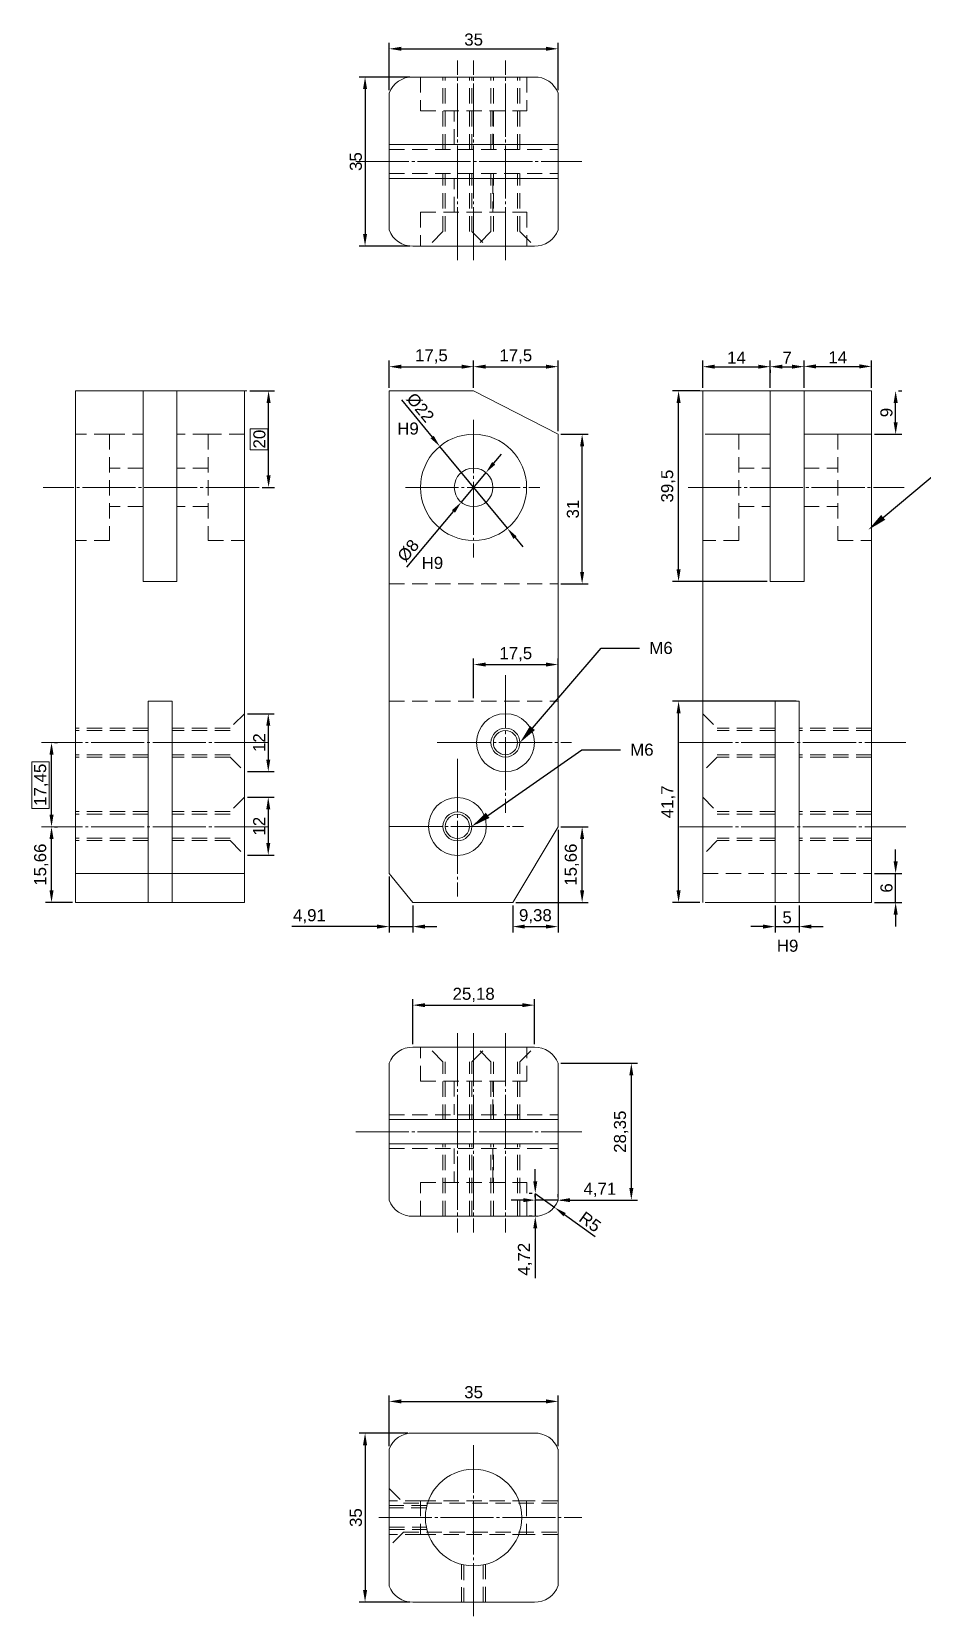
# Model space of a CAD drawing. Header units: millimetres. Extents: x 846 to 1187, y 1762 to 2289.
# Drawn here: x 845.6 to 1030.3, y 1961.1 to 2289.4 of the extents above; entities that cross this region are included whole.
import ezdxf
from ezdxf import colors
from ezdxf.entities.mleader import LeaderData, LeaderLine
from ezdxf.math import Vec2, Vec3

# ---------------------------------------------------------------- set-up
doc = ezdxf.new("R2010")
doc.units = ezdxf.units.MM
doc.linetypes.add('CACHE2', pattern=[4.7625, 3.175, -1.5875])
doc.linetypes.add('JIS_08_11', pattern=[12.8, 11, -0.6, 0.6, -0.6])
doc.layers.add('cotation', color=7, linetype='Continuous')
doc.styles.get("Standard").update_dxf_attribs({"font": 'arial.ttf'})
doc.dimstyles.new('ISO-25', dxfattribs={"dimtxt": 2.5, "dimasz": 2.5, "dimexe": 1.25, "dimexo": 0.625, "dimtad": 1, "dimtxsty": 'Standard', "dimcen": 2.5, "dimadec": 0, "dimazin": 0, "dimtfac": 1, "dimtmove": 0, "dimatfit": 3, "dimfxl": 1, "dimarcsym": 0})

# ---------------------------------------------------------------- blocks, each defined once
blk = doc.blocks.new('*D3')
at = {"layer": 'cotation', "color": 0, "lineweight": -2}
for p, q in [((919.73, 2114.41), (919.73, 2102.78)), ((924.64, 2108.41), (924.64, 2102.78)), ((917.23, 2104.03), (899.53, 2104.03)), ((919.73, 2104.03), (924.64, 2104.03)), ((927.14, 2104.03), (929.64, 2104.03))]:
    blk.add_line(p, q, dxfattribs=at)
at = {"layer": 'cotation', "color": 0}
for points in [[(917.23, 2103.62), (917.23, 2104.45), (919.73, 2104.03)], [(927.14, 2104.45), (927.14, 2103.62), (924.64, 2104.03)]]:
    blk.add_solid(points, dxfattribs=at)
at = {"layer": 'Defpoints', "color": 0}
for p in [(919.73, 2115.03), (924.64, 2109.03), (924.64, 2104.03)]:
    blk.add_point(p, dxfattribs=at)
at = {"layer": 'cotation', "color": 0, "lineweight": 0, "insert": (903.21, 2106.16), "char_height": 2.5, "attachment_point": 5}
blk.add_mtext('4,91', dxfattribs=at)
blk = doc.blocks.new('*D4')
at = {"layer": 'cotation', "color": 0, "lineweight": -2}
for p, q in [((999.73, 2108.41), (999.73, 2102.78)), ((1004.73, 2108.41), (1004.73, 2102.78)), ((997.23, 2104.03), (994.73, 2104.03)), ((999.73, 2104.03), (1004.73, 2104.03)), ((1007.23, 2104.03), (1009.73, 2104.03))]:
    blk.add_line(p, q, dxfattribs=at)
at = {"layer": 'cotation', "color": 0}
for points in [[(997.23, 2103.62), (997.23, 2104.45), (999.73, 2104.03)], [(1007.23, 2104.45), (1007.23, 2103.62), (1004.73, 2104.03)]]:
    blk.add_solid(points, dxfattribs=at)
at = {"layer": 'Defpoints', "color": 0}
for p in [(999.73, 2109.03), (1004.73, 2109.03), (1004.73, 2104.03)]:
    blk.add_point(p, dxfattribs=at)
at = {"layer": 'cotation', "color": 0, "lineweight": 0, "insert": (1002.23, 2105.93), "char_height": 2.5, "attachment_point": 5}
blk.add_mtext('5', dxfattribs=at)
blk = doc.blocks.new('*D5')
at = {"layer": 'cotation', "color": 0, "lineweight": -2}
for p, q in [((954.73, 2124.06), (954.73, 2102.78)), ((945.35, 2108.41), (945.35, 2102.78)), ((947.85, 2104.03), (952.23, 2104.03))]:
    blk.add_line(p, q, dxfattribs=at)
at = {"layer": 'cotation', "color": 0}
for points in [[(947.85, 2104.45), (947.85, 2103.62), (945.35, 2104.03)], [(952.23, 2103.62), (952.23, 2104.45), (954.73, 2104.03)]]:
    blk.add_solid(points, dxfattribs=at)
at = {"layer": 'Defpoints', "color": 0}
for p in [(954.73, 2124.69), (945.35, 2109.03), (954.73, 2104.03)]:
    blk.add_point(p, dxfattribs=at)
at = {"layer": 'cotation', "color": 0, "lineweight": 0, "insert": (950.04, 2106.16), "char_height": 2.5, "attachment_point": 5}
blk.add_mtext('9,38', dxfattribs=at)
blk = doc.blocks.new('*D6')
at = {"layer": 'cotation', "color": 0, "lineweight": -2}
for p, q in [((1024.73, 2117.53), (1024.73, 2120.03)), ((1020.35, 2115.03), (1025.98, 2115.03)), ((1024.73, 2109.03), (1024.73, 2115.03)), ((1020.35, 2109.03), (1025.98, 2109.03)), ((1024.73, 2106.53), (1024.73, 2104.03))]:
    blk.add_line(p, q, dxfattribs=at)
at = {"layer": 'cotation', "color": 0}
for points in [[(1024.31, 2117.53), (1025.15, 2117.53), (1024.73, 2115.03)], [(1025.15, 2106.53), (1024.31, 2106.53), (1024.73, 2109.03)]]:
    blk.add_solid(points, dxfattribs=at)
at = {"layer": 'Defpoints', "color": 0}
for p in [(1019.73, 2115.03), (1024.73, 2115.03), (1019.73, 2109.03)]:
    blk.add_point(p, dxfattribs=at)
at = {"layer": 'cotation', "color": 0, "lineweight": 0, "insert": (1022.83, 2112.03), "char_height": 2.5, "attachment_point": 5, "rotation": 90}
blk.add_mtext('6', dxfattribs=at)
blk = doc.blocks.new('*D7')
at = {"layer": 'cotation', "color": 0, "lineweight": -2}
for p, q in [((1004.1, 2150.73), (978.48, 2150.73)), ((979.73, 2111.53), (979.73, 2148.23)), ((984.1, 2109.03), (978.48, 2109.03))]:
    blk.add_line(p, q, dxfattribs=at)
at = {"layer": 'cotation', "color": 0}
for points in [[(980.15, 2148.23), (979.31, 2148.23), (979.73, 2150.73)], [(979.31, 2111.53), (980.15, 2111.53), (979.73, 2109.03)]]:
    blk.add_solid(points, dxfattribs=at)
at = {"layer": 'Defpoints', "color": 0}
for p in [(979.73, 2150.73), (1004.73, 2150.73), (984.73, 2109.03)]:
    blk.add_point(p, dxfattribs=at)
at = {"layer": 'cotation', "color": 0, "lineweight": 0, "insert": (977.6, 2129.88), "char_height": 2.5, "attachment_point": 5, "rotation": 90}
blk.add_mtext('41,7', dxfattribs=at)
blk = doc.blocks.new('*D8')
at = {"layer": 'cotation', "color": 0, "lineweight": -2}
for p, q in [((984.1, 2215.03), (978.48, 2215.03)), ((979.73, 2178.04), (979.73, 2212.53)), ((998.1, 2175.54), (978.48, 2175.54))]:
    blk.add_line(p, q, dxfattribs=at)
at = {"layer": 'cotation', "color": 0}
for points in [[(980.15, 2212.53), (979.31, 2212.53), (979.73, 2215.03)], [(979.31, 2178.04), (980.15, 2178.04), (979.73, 2175.54)]]:
    blk.add_solid(points, dxfattribs=at)
at = {"layer": 'Defpoints', "color": 0}
for p in [(979.73, 2215.03), (984.73, 2215.03), (998.73, 2175.54)]:
    blk.add_point(p, dxfattribs=at)
at = {"layer": 'cotation', "color": 0, "lineweight": 0, "insert": (977.6, 2195.29), "char_height": 2.5, "attachment_point": 5, "rotation": 90}
blk.add_mtext('39,5', dxfattribs=at)
blk = doc.blocks.new('*D9')
at = {"layer": 'cotation', "color": 0, "lineweight": -2}
for p, q in [((1025.35, 2215.03), (1025.98, 2215.03)), ((1024.73, 2208.53), (1024.73, 2212.53)), ((1020.35, 2206.03), (1025.98, 2206.03))]:
    blk.add_line(p, q, dxfattribs=at)
at = {"layer": 'cotation', "color": 0}
for points in [[(1025.15, 2212.53), (1024.31, 2212.53), (1024.73, 2215.03)], [(1024.31, 2208.53), (1025.15, 2208.53), (1024.73, 2206.03)]]:
    blk.add_solid(points, dxfattribs=at)
at = {"layer": 'Defpoints', "color": 0}
for p in [(1024.73, 2215.03), (1024.73, 2215.03), (1019.73, 2206.03)]:
    blk.add_point(p, dxfattribs=at)
at = {"layer": 'cotation', "color": 0, "lineweight": 0, "insert": (1022.83, 2210.53), "char_height": 2.5, "attachment_point": 5, "rotation": 90}
blk.add_mtext('9', dxfattribs=at)
blk = doc.blocks.new('*D10')
at = {"layer": 'cotation', "color": 0, "lineweight": -2}
for p, q in [((919.73, 2215.66), (919.73, 2221.28)), ((922.23, 2220.03), (934.73, 2220.03)), ((937.23, 2215.66), (937.23, 2221.28))]:
    blk.add_line(p, q, dxfattribs=at)
at = {"layer": 'cotation', "color": 0}
for points in [[(922.23, 2220.45), (922.23, 2219.62), (919.73, 2220.03)], [(934.73, 2219.62), (934.73, 2220.45), (937.23, 2220.03)]]:
    blk.add_solid(points, dxfattribs=at)
at = {"layer": 'Defpoints', "color": 0}
for p in [(937.23, 2220.03), (919.73, 2215.03), (937.23, 2215.03)]:
    blk.add_point(p, dxfattribs=at)
at = {"layer": 'cotation', "color": 0, "lineweight": 0, "insert": (928.48, 2222.16), "char_height": 2.5, "attachment_point": 5}
blk.add_mtext('17,5', dxfattribs=at)
blk = doc.blocks.new('*D11')
at = {"layer": 'cotation', "color": 0, "lineweight": -2}
for p, q in [((937.23, 2215.66), (937.23, 2221.28)), ((939.73, 2220.03), (952.23, 2220.03)), ((954.73, 2206.66), (954.73, 2221.28))]:
    blk.add_line(p, q, dxfattribs=at)
at = {"layer": 'cotation', "color": 0}
for points in [[(939.73, 2220.45), (939.73, 2219.62), (937.23, 2220.03)], [(952.23, 2219.62), (952.23, 2220.45), (954.73, 2220.03)]]:
    blk.add_solid(points, dxfattribs=at)
at = {"layer": 'Defpoints', "color": 0}
for p in [(954.73, 2220.03), (937.23, 2215.03), (954.73, 2206.03)]:
    blk.add_point(p, dxfattribs=at)
at = {"layer": 'cotation', "color": 0, "lineweight": 0, "insert": (945.98, 2222.16), "char_height": 2.5, "attachment_point": 5}
blk.add_mtext('17,5', dxfattribs=at)
blk = doc.blocks.new('*D12')
at = {"layer": 'cotation', "color": 0, "lineweight": -2}
for p, q in [((984.73, 2215.66), (984.73, 2221.28)), ((987.23, 2220.03), (996.23, 2220.03)), ((998.73, 2219.41), (998.73, 2218.78))]:
    blk.add_line(p, q, dxfattribs=at)
at = {"layer": 'cotation', "color": 0}
for points in [[(987.23, 2220.45), (987.23, 2219.62), (984.73, 2220.03)], [(996.23, 2219.62), (996.23, 2220.45), (998.73, 2220.03)]]:
    blk.add_solid(points, dxfattribs=at)
at = {"layer": 'Defpoints', "color": 0}
for p in [(998.73, 2220.03), (998.73, 2220.03), (984.73, 2215.03)]:
    blk.add_point(p, dxfattribs=at)
at = {"layer": 'cotation', "color": 0, "lineweight": 0, "insert": (991.73, 2221.91), "char_height": 2.5, "attachment_point": 5}
blk.add_mtext('14', dxfattribs=at)
blk = doc.blocks.new('*D13')
at = {"layer": 'cotation', "color": 0, "lineweight": -2}
for p, q in [((998.73, 2215.66), (998.73, 2221.28)), ((1001.23, 2220.03), (1003.23, 2220.03)), ((1005.73, 2215.66), (1005.73, 2221.28))]:
    blk.add_line(p, q, dxfattribs=at)
at = {"layer": 'cotation', "color": 0}
for points in [[(1001.23, 2220.45), (1001.23, 2219.62), (998.73, 2220.03)], [(1003.23, 2219.62), (1003.23, 2220.45), (1005.73, 2220.03)]]:
    blk.add_solid(points, dxfattribs=at)
at = {"layer": 'Defpoints', "color": 0}
for p in [(1005.73, 2220.03), (998.73, 2215.03), (1005.73, 2215.03)]:
    blk.add_point(p, dxfattribs=at)
at = {"layer": 'cotation', "color": 0, "lineweight": 0, "insert": (1002.23, 2221.91), "char_height": 2.5, "attachment_point": 5}
blk.add_mtext('7', dxfattribs=at)
blk = doc.blocks.new('*D14')
at = {"layer": 'cotation', "color": 0, "lineweight": -2}
for p, q in [((1005.73, 2215.66), (1005.73, 2221.34)), ((1008.23, 2220.09), (1017.23, 2220.09)), ((1019.73, 2215.66), (1019.73, 2221.34))]:
    blk.add_line(p, q, dxfattribs=at)
at = {"layer": 'cotation', "color": 0}
for points in [[(1008.23, 2220.51), (1008.23, 2219.67), (1005.73, 2220.09)], [(1017.23, 2219.67), (1017.23, 2220.51), (1019.73, 2220.09)]]:
    blk.add_solid(points, dxfattribs=at)
at = {"layer": 'Defpoints', "color": 0}
for p in [(1019.73, 2220.09), (1005.73, 2215.03), (1019.73, 2215.03)]:
    blk.add_point(p, dxfattribs=at)
at = {"layer": 'cotation', "color": 0, "lineweight": 0, "insert": (1012.73, 2221.97), "char_height": 2.5, "attachment_point": 5}
blk.add_mtext('14', dxfattribs=at)
blk = doc.blocks.new('*D15')
at = {"layer": 'cotation', "color": 0, "lineweight": -2}
for p, q in [((955.35, 2206.03), (960.98, 2206.03)), ((959.73, 2177.53), (959.73, 2203.53)), ((955.35, 2175.03), (960.98, 2175.03))]:
    blk.add_line(p, q, dxfattribs=at)
at = {"layer": 'cotation', "color": 0}
for points in [[(960.15, 2203.53), (959.31, 2203.53), (959.73, 2206.03)], [(959.31, 2177.53), (960.15, 2177.53), (959.73, 2175.03)]]:
    blk.add_solid(points, dxfattribs=at)
at = {"layer": 'Defpoints', "color": 0}
for p in [(954.73, 2206.03), (959.73, 2206.03), (954.73, 2175.03)]:
    blk.add_point(p, dxfattribs=at)
at = {"layer": 'cotation', "color": 0, "lineweight": 0, "insert": (957.83, 2190.53), "char_height": 2.5, "attachment_point": 5, "rotation": 90}
blk.add_mtext('31', dxfattribs=at)
blk = doc.blocks.new('*D16')
at = {"layer": 'cotation', "color": 0, "lineweight": -2}
for p, q in [((941.4, 2200.02), (943, 2201.94)), ((939.8, 2198.1), (934.66, 2191.96)), ((923.4, 2178.5), (933.06, 2190.05))]:
    blk.add_line(p, q, dxfattribs=at)
at = {"layer": 'cotation', "color": 0}
for points in [[(941.08, 2200.29), (941.72, 2199.75), (939.8, 2198.1)], [(933.38, 2189.78), (932.74, 2190.31), (934.66, 2191.96)]]:
    blk.add_solid(points, dxfattribs=at)
at = {"layer": 'Defpoints', "color": 0}
for p in [(939.8, 2198.1), (934.66, 2191.96)]:
    blk.add_point(p, dxfattribs=at)
at = {"layer": 'cotation', "color": 0, "lineweight": 0, "insert": (923.69, 2181.92), "char_height": 2.5, "attachment_point": 5, "rotation": 50.1022}
blk.add_mtext('%%c8', dxfattribs=at)
blk = doc.blocks.new('*D17')
at = {"layer": 'cotation', "color": 0, "lineweight": -2}
for p, q in [((922.27, 2213.19), (928.64, 2205.45)), ((944.23, 2186.55), (930.23, 2203.52)), ((945.82, 2184.62), (947.41, 2182.69))]:
    blk.add_line(p, q, dxfattribs=at)
at = {"layer": 'cotation', "color": 0}
for points in [[(928.32, 2205.19), (928.96, 2205.72), (930.23, 2203.52)], [(946.14, 2184.88), (945.5, 2184.35), (944.23, 2186.55)]]:
    blk.add_solid(points, dxfattribs=at)
at = {"layer": 'Defpoints', "color": 0}
for p in [(930.23, 2203.52), (944.23, 2186.55)]:
    blk.add_point(p, dxfattribs=at)
at = {"layer": 'cotation', "color": 0, "lineweight": 0, "insert": (926.18, 2211.54), "char_height": 2.5, "attachment_point": 5, "rotation": 309.5009}
blk.add_mtext('%%c22', dxfattribs=at)
blk = doc.blocks.new('*D27')
at = {"layer": 'cotation', "color": 0, "lineweight": -2}
for p, q in [((919.73, 1996.38), (919.73, 2006.91)), ((954.73, 1996.38), (954.73, 2006.91)), ((922.23, 2005.66), (952.23, 2005.66))]:
    blk.add_line(p, q, dxfattribs=at)
at = {"layer": 'cotation', "color": 0}
for points in [[(922.23, 2006.08), (922.23, 2005.24), (919.73, 2005.66)], [(952.23, 2005.24), (952.23, 2006.08), (954.73, 2005.66)]]:
    blk.add_solid(points, dxfattribs=at)
at = {"layer": 'Defpoints', "color": 0}
for p in [(954.73, 2005.66), (919.73, 1995.76), (954.73, 1995.76)]:
    blk.add_point(p, dxfattribs=at)
at = {"layer": 'cotation', "color": 0, "lineweight": 0, "insert": (937.23, 2007.56), "char_height": 2.5, "attachment_point": 5}
blk.add_mtext('35', dxfattribs=at)
blk = doc.blocks.new('*D35')
at = {"layer": 'cotation', "color": 0, "lineweight": -2}
for p, q in [((923.63, 1999.09), (913.48, 1999.09)), ((914.73, 1996.59), (914.73, 1966.59)), ((924.01, 1964.09), (913.48, 1964.09))]:
    blk.add_line(p, q, dxfattribs=at)
at = {"layer": 'cotation', "color": 0}
for points in [[(915.15, 1996.59), (914.31, 1996.59), (914.73, 1999.09)], [(914.31, 1966.59), (915.15, 1966.59), (914.73, 1964.09)]]:
    blk.add_solid(points, dxfattribs=at)
at = {"layer": 'Defpoints', "color": 0}
for p in [(924.26, 1999.09), (914.73, 1964.09), (924.64, 1964.09)]:
    blk.add_point(p, dxfattribs=at)
at = {"layer": 'cotation', "color": 0, "lineweight": 0, "insert": (912.83, 1981.59), "char_height": 2.5, "attachment_point": 5, "rotation": 90}
blk.add_mtext('35', dxfattribs=at)
blk = doc.blocks.new('*D36')
at = {"layer": 'cotation', "color": 0, "lineweight": -2}
for p, q in [((924.01, 2280.03), (913.48, 2280.03)), ((914.73, 2277.53), (914.73, 2247.53)), ((924.01, 2245.03), (913.48, 2245.03))]:
    blk.add_line(p, q, dxfattribs=at)
at = {"layer": 'cotation', "color": 0}
for points in [[(915.15, 2277.53), (914.31, 2277.53), (914.73, 2280.03)], [(914.31, 2247.53), (915.15, 2247.53), (914.73, 2245.03)]]:
    blk.add_solid(points, dxfattribs=at)
at = {"layer": 'Defpoints', "color": 0}
for p in [(924.64, 2280.03), (914.73, 2245.03), (924.64, 2245.03)]:
    blk.add_point(p, dxfattribs=at)
at = {"layer": 'cotation', "color": 0, "lineweight": 0, "insert": (912.83, 2262.53), "char_height": 2.5, "attachment_point": 5, "rotation": 90}
blk.add_mtext('35', dxfattribs=at)
blk = doc.blocks.new('*D37')
at = {"layer": 'cotation', "color": 0, "lineweight": -2}
for p, q in [((850.35, 2124.69), (850.98, 2124.69)), ((849.73, 2111.53), (849.73, 2122.19)), ((854.1, 2109.03), (848.48, 2109.03))]:
    blk.add_line(p, q, dxfattribs=at)
at = {"layer": 'cotation', "color": 0}
for points in [[(850.15, 2122.19), (849.31, 2122.19), (849.73, 2124.69)], [(849.31, 2111.53), (850.15, 2111.53), (849.73, 2109.03)]]:
    blk.add_solid(points, dxfattribs=at)
at = {"layer": 'Defpoints', "color": 0}
for p in [(849.73, 2124.69), (849.73, 2124.69), (854.73, 2109.03)]:
    blk.add_point(p, dxfattribs=at)
at = {"layer": 'cotation', "color": 0, "lineweight": 0, "insert": (847.6, 2116.86), "char_height": 2.5, "attachment_point": 5, "rotation": 90}
blk.add_mtext('15,66', dxfattribs=at)
blk = doc.blocks.new('*D38')
at = {"layer": 'cotation', "color": 0, "lineweight": -2}
for p, q in [((850.35, 2142.14), (850.98, 2142.14)), ((849.73, 2127.19), (849.73, 2139.64)), ((850.35, 2124.69), (850.98, 2124.69))]:
    blk.add_line(p, q, dxfattribs=at)
at = {"layer": 'cotation', "color": 0}
for points in [[(850.15, 2139.64), (849.31, 2139.64), (849.73, 2142.14)], [(849.31, 2127.19), (850.15, 2127.19), (849.73, 2124.69)]]:
    blk.add_solid(points, dxfattribs=at)
at = {"layer": 'Defpoints', "color": 0}
for p in [(849.73, 2142.14), (849.73, 2142.14), (849.73, 2124.69)]:
    blk.add_point(p, dxfattribs=at)
at = {"layer": 'cotation', "color": 0, "lineweight": 0, "insert": (847.6, 2133.41), "char_height": 2.5, "attachment_point": 5, "rotation": 90}
blk.add_mtext('17,45', dxfattribs=at)
blk = doc.blocks.new('*D39')
at = {"layer": 'cotation', "color": 0, "lineweight": -2}
for p, q in [((890.85, 2215.03), (895.98, 2215.03)), ((894.73, 2197.53), (894.73, 2212.53)), ((893.37, 2195.03), (895.98, 2195.03))]:
    blk.add_line(p, q, dxfattribs=at)
at = {"layer": 'cotation', "color": 0}
for points in [[(895.15, 2212.53), (894.31, 2212.53), (894.73, 2215.03)], [(894.31, 2197.53), (895.15, 2197.53), (894.73, 2195.03)]]:
    blk.add_solid(points, dxfattribs=at)
at = {"layer": 'Defpoints', "color": 0}
for p in [(890.23, 2215.03), (894.73, 2215.03), (892.75, 2195.03)]:
    blk.add_point(p, dxfattribs=at)
at = {"layer": 'cotation', "color": 0, "lineweight": 0, "insert": (892.83, 2205.03), "char_height": 2.5, "attachment_point": 5, "rotation": 90}
blk.add_mtext('20', dxfattribs=at)
blk = doc.blocks.new('*D40')
at = {"layer": 'cotation', "color": 0, "lineweight": -2}
for p, q in [((955.35, 2124.69), (960.98, 2124.69)), ((959.73, 2111.53), (959.73, 2122.19)), ((945.97, 2109.03), (960.98, 2109.03))]:
    blk.add_line(p, q, dxfattribs=at)
at = {"layer": 'cotation', "color": 0}
for points in [[(960.15, 2122.19), (959.31, 2122.19), (959.73, 2124.69)], [(959.31, 2111.53), (960.15, 2111.53), (959.73, 2109.03)]]:
    blk.add_solid(points, dxfattribs=at)
at = {"layer": 'Defpoints', "color": 0}
for p in [(954.73, 2124.69), (959.73, 2124.69), (945.35, 2109.03)]:
    blk.add_point(p, dxfattribs=at)
at = {"layer": 'cotation', "color": 0, "lineweight": 0, "insert": (957.6, 2116.86), "char_height": 2.5, "attachment_point": 5, "rotation": 90}
blk.add_mtext('15,66', dxfattribs=at)
blk = doc.blocks.new('*D41')
at = {"layer": 'cotation', "color": 0, "lineweight": -2}
for p, q in [((950.02, 2048.75), (954.07, 2045.81)), ((962.41, 2039.77), (956.09, 2044.35))]:
    blk.add_line(p, q, dxfattribs=at)
at = {"layer": 'cotation', "color": 0}
blk.add_solid([(956.34, 2044.68), (955.85, 2044.01), (954.07, 2045.81)], dxfattribs=at)
at = {"layer": 'Defpoints', "color": 0}
for p in [(950.02, 2048.75), (954.07, 2045.81)]:
    blk.add_point(p, dxfattribs=at)
at = {"layer": 'cotation', "color": 0, "lineweight": 0, "insert": (961.38, 2042.86), "char_height": 2.5, "attachment_point": 5, "rotation": 324.1006}
blk.add_mtext('R5', dxfattribs=at)
blk = doc.blocks.new('*D49')
at = {"layer": 'cotation', "color": 0, "lineweight": -2}
for p, q in [((890.35, 2130.84), (895.91, 2130.84)), ((894.66, 2128.34), (894.66, 2121.34)), ((890.35, 2118.84), (895.91, 2118.84))]:
    blk.add_line(p, q, dxfattribs=at)
at = {"layer": 'cotation', "color": 0}
for points in [[(895.08, 2128.34), (894.25, 2128.34), (894.66, 2130.84)], [(894.25, 2121.34), (895.08, 2121.34), (894.66, 2118.84)]]:
    blk.add_solid(points, dxfattribs=at)
at = {"layer": 'Defpoints', "color": 0}
for p in [(889.73, 2130.84), (889.73, 2118.84), (894.66, 2118.84)]:
    blk.add_point(p, dxfattribs=at)
at = {"layer": 'cotation', "color": 0, "lineweight": 0, "insert": (892.78, 2124.84), "char_height": 2.5, "attachment_point": 5, "rotation": 90}
blk.add_mtext('12', dxfattribs=at)
blk = doc.blocks.new('*D50')
at = {"layer": 'cotation', "color": 0, "lineweight": -2}
for p, q in [((890.35, 2148.14), (895.91, 2148.14)), ((894.66, 2145.64), (894.66, 2138.64)), ((890.35, 2136.14), (895.91, 2136.14))]:
    blk.add_line(p, q, dxfattribs=at)
at = {"layer": 'cotation', "color": 0}
for points in [[(895.08, 2145.64), (894.25, 2145.64), (894.66, 2148.14)], [(894.25, 2138.64), (895.08, 2138.64), (894.66, 2136.14)]]:
    blk.add_solid(points, dxfattribs=at)
at = {"layer": 'Defpoints', "color": 0}
for p in [(889.73, 2148.14), (889.73, 2136.14), (894.66, 2136.14)]:
    blk.add_point(p, dxfattribs=at)
at = {"layer": 'cotation', "color": 0, "lineweight": 0, "insert": (892.78, 2142.14), "char_height": 2.5, "attachment_point": 5, "rotation": 90}
blk.add_mtext('12', dxfattribs=at)
blk = doc.blocks.new('*D51')
at = {"color": 0, "lineweight": -2}
for p, q in [((937.23, 2151.36), (937.23, 2159.57)), ((939.73, 2158.32), (952.23, 2158.32)), ((954.73, 2151.36), (954.73, 2159.57))]:
    blk.add_line(p, q, dxfattribs=at)
at = {"color": 0}
for points in [[(939.73, 2158.74), (939.73, 2157.91), (937.23, 2158.32)], [(952.23, 2157.91), (952.23, 2158.74), (954.73, 2158.32)]]:
    blk.add_solid(points, dxfattribs=at)
at = {"layer": 'Defpoints', "color": 0}
for p in [(954.73, 2158.32), (937.23, 2150.73), (954.73, 2150.73)]:
    blk.add_point(p, dxfattribs=at)
at = {"color": 0, "lineweight": 0, "insert": (945.98, 2160.45), "char_height": 2.5, "attachment_point": 5}
blk.add_mtext('17,5', dxfattribs=at)
blk = doc.blocks.new('*D52')
at = {"color": 0, "lineweight": -2}
for p, q in [((950.02, 2051.25), (950.02, 2053.75)), ((949.39, 2048.75), (948.77, 2048.75)), ((950.02, 2048.75), (950.02, 2044.03)), ((949.39, 2044.03), (948.77, 2044.03)), ((950.02, 2041.53), (950.02, 2031.21))]:
    blk.add_line(p, q, dxfattribs=at)
at = {"color": 0}
for points in [[(949.6, 2051.25), (950.43, 2051.25), (950.02, 2048.75)], [(950.43, 2041.53), (949.6, 2041.53), (950.02, 2044.03)]]:
    blk.add_solid(points, dxfattribs=at)
at = {"layer": 'Defpoints', "color": 0}
for p in [(950.02, 2048.75), (950.02, 2044.03), (950.02, 2044.03)]:
    blk.add_point(p, dxfattribs=at)
at = {"color": 0, "lineweight": 0, "insert": (947.89, 2035.12), "char_height": 2.5, "attachment_point": 5, "rotation": 90}
blk.add_mtext('4,72', dxfattribs=at)
blk = doc.blocks.new('*D53')
at = {"color": 0, "lineweight": -2}
for p, q in [((955.35, 2075.71), (971.18, 2075.71)), ((969.93, 2073.21), (969.93, 2049.86)), ((955.35, 2047.36), (971.18, 2047.36))]:
    blk.add_line(p, q, dxfattribs=at)
at = {"color": 0}
for points in [[(970.35, 2073.21), (969.52, 2073.21), (969.93, 2075.71)], [(969.52, 2049.86), (970.35, 2049.86), (969.93, 2047.36)]]:
    blk.add_solid(points, dxfattribs=at)
at = {"layer": 'Defpoints', "color": 0}
for p in [(954.73, 2075.71), (954.73, 2047.36), (969.93, 2047.36)]:
    blk.add_point(p, dxfattribs=at)
at = {"color": 0, "lineweight": 0, "insert": (967.81, 2061.53), "char_height": 2.5, "attachment_point": 5, "rotation": 90}
blk.add_mtext('28,35', dxfattribs=at)
blk = doc.blocks.new('*D54')
at = {"color": 0, "lineweight": -2}
for p, q in [((924.65, 2079.66), (924.65, 2089.01)), ((949.83, 2079.66), (949.83, 2089.01)), ((927.15, 2087.76), (947.33, 2087.76))]:
    blk.add_line(p, q, dxfattribs=at)
at = {"color": 0}
for points in [[(927.15, 2088.17), (927.15, 2087.34), (924.65, 2087.76)], [(947.33, 2087.34), (947.33, 2088.17), (949.83, 2087.76)]]:
    blk.add_solid(points, dxfattribs=at)
at = {"layer": 'Defpoints', "color": 0}
for p in [(949.83, 2087.76), (924.65, 2079.03), (949.83, 2079.03)]:
    blk.add_point(p, dxfattribs=at)
at = {"color": 0, "lineweight": 0, "insert": (937.24, 2089.88), "char_height": 2.5, "attachment_point": 5}
blk.add_mtext('25,18', dxfattribs=at)
blk = doc.blocks.new('*D55')
at = {"color": 0, "lineweight": -2}
for p, q in [((950.02, 2047.98), (950.02, 2048.61)), ((954.73, 2047.98), (954.73, 2048.61)), ((947.52, 2047.36), (945.02, 2047.36)), ((954.73, 2047.36), (950.02, 2047.36)), ((957.23, 2047.36), (967.09, 2047.36))]:
    blk.add_line(p, q, dxfattribs=at)
at = {"color": 0}
for points in [[(947.52, 2046.94), (947.52, 2047.77), (950.02, 2047.36)], [(957.23, 2047.77), (957.23, 2046.94), (954.73, 2047.36)]]:
    blk.add_solid(points, dxfattribs=at)
at = {"layer": 'Defpoints', "color": 0}
for p in [(950.02, 2047.36), (950.02, 2047.36), (954.73, 2047.36)]:
    blk.add_point(p, dxfattribs=at)
at = {"color": 0, "lineweight": 0, "insert": (963.41, 2049.48), "char_height": 2.5, "attachment_point": 5}
blk.add_mtext('4,71', dxfattribs=at)
blk = doc.blocks.new('*D56')
at = {"color": 0, "lineweight": -2}
for p, q in [((919.74, 2277.34), (919.74, 2287.14)), ((922.24, 2285.89), (952.24, 2285.89)), ((954.74, 2277.34), (954.74, 2287.14))]:
    blk.add_line(p, q, dxfattribs=at)
at = {"color": 0}
for points in [[(922.24, 2286.31), (922.24, 2285.48), (919.74, 2285.89)], [(952.24, 2285.48), (952.24, 2286.31), (954.74, 2285.89)]]:
    blk.add_solid(points, dxfattribs=at)
at = {"layer": 'Defpoints', "color": 0}
for p in [(954.74, 2285.89), (919.74, 2276.71), (954.74, 2276.71)]:
    blk.add_point(p, dxfattribs=at)
at = {"color": 0, "lineweight": 0, "insert": (937.24, 2287.79), "char_height": 2.5, "attachment_point": 5}
blk.add_mtext('35', dxfattribs=at)

msp = doc.modelspace()

# ---------------------------------------------------------------- linework, layer by layer
at = {"color": 5, "linetype": 'JIS_08_11', "lineweight": 0}
for p, q in [((933.866, 2242.082), (933.866, 2283.444)), ((937.233, 2242.082), (937.233, 2283.444)), ((943.829, 2242.082), (943.829, 2283.444)), ((912.819, 2262.533), (959.668, 2262.533)), ((937.23, 2209.003), (937.23, 2180.519)), ((892.748, 2195.033), (847.97, 2195.033)), ((923.094, 2195.033), (950.934, 2195.033)), ((981.712, 2195.033), (1026.49, 2195.033)), ((943.829, 2156.11), (943.829, 2127.626)), ((894.541, 2142.141), (847.617, 2142.141)), ((929.693, 2142.141), (957.533, 2142.141)), ((979.919, 2142.141), (1026.842, 2142.141)), ((933.866, 2138.764), (933.866, 2110.28)), ((894.541, 2124.689), (847.617, 2124.689)), ((919.73, 2124.795), (947.57, 2124.795)), ((979.919, 2124.689), (1026.842, 2124.689)), ((933.866, 2081.985), (933.866, 2040.623)), ((937.233, 2081.985), (937.233, 2040.623)), ((943.829, 2081.985), (943.829, 2040.623)), ((912.819, 2061.533), (959.668, 2061.533))]:
    msp.add_line(p, q, dxfattribs=at)
at = {"color": 5, "lineweight": 0}
for p, q in [((924.637, 2280.033), (949.829, 2280.033)), ((919.737, 2276.711), (919.737, 2248.356)), ((954.739, 2276.715), (954.739, 2248.361)), ((949.829, 2245.033), (924.637, 2245.033)), ((854.73, 2109.033), (854.73, 2215.033)), ((854.73, 2215.033), (890.23, 2215.033)), ((889.73, 2215.033), (889.73, 2109.033)), ((919.73, 2215.033), (937.23, 2215.033)), ((919.73, 2115.033), (919.73, 2215.033)), ((954.73, 2206.033), (937.23, 2215.033)), ((1019.73, 2215.033), (984.23, 2215.033)), ((984.73, 2215.033), (984.73, 2109.033)), ((1019.73, 2109.033), (1019.73, 2215.033)), ((954.73, 2124.689), (954.73, 2206.033)), ((985.23, 2206.033), (998.73, 2206.033)), ((1005.73, 2206.033), (1019.73, 2206.033)), ((954.73, 2124.689), (945.345, 2109.033)), ((889.73, 2115.033), (854.73, 2115.033)), ((919.73, 2115.033), (924.637, 2109.033)), ((889.73, 2109.033), (854.73, 2109.033)), ((924.637, 2109.033), (945.345, 2109.033)), ((985.23, 2109.033), (1019.73, 2109.033)), ((949.829, 2079.033), (924.637, 2079.033)), ((919.737, 2047.356), (919.73, 2075.692)), ((954.74, 2047.356), (954.74, 2075.711)), ((924.637, 2044.033), (949.829, 2044.033))]:
    msp.add_line(p, q, dxfattribs=at)
at = {"color": 4, "linetype": 'CACHE2', "lineweight": 0}
for p, q in [((926.233, 2280.033), (926.233, 2273.033)), ((948.233, 2280.033), (948.233, 2273.033)), ((926.233, 2252.033), (926.233, 2245.033)), ((948.233, 2252.033), (948.233, 2245.033)), ((861.73, 2206.033), (854.73, 2206.033)), ((861.73, 2206.033), (861.73, 2184.033)), ((882.23, 2206.033), (882.23, 2184.033)), ((889.73, 2206.033), (882.23, 2206.033)), ((992.23, 2206.033), (992.23, 2184.033)), ((1012.73, 2206.033), (1012.73, 2184.033)), ((868.73, 2199.033), (861.73, 2199.033)), ((882.23, 2199.033), (875.73, 2199.033)), ((992.23, 2199.033), (998.73, 2199.033)), ((1005.73, 2199.033), (1012.73, 2199.033)), ((868.73, 2191.033), (861.73, 2191.033)), ((882.23, 2191.033), (875.73, 2191.033)), ((992.23, 2191.033), (998.73, 2191.033)), ((1005.73, 2191.033), (1012.73, 2191.033)), ((861.73, 2184.033), (854.73, 2184.033)), ((882.23, 2184.033), (889.73, 2184.033)), ((992.23, 2184.033), (984.73, 2184.033)), ((1012.73, 2184.033), (1019.73, 2184.033)), ((926.233, 2072.033), (926.233, 2079.033)), ((948.233, 2072.033), (948.233, 2079.033)), ((926.233, 2044.033), (926.233, 2051.033)), ((948.233, 2044.033), (948.233, 2051.033)), ((927.548, 1984.091), (919.73, 1984.091)), ((927.432, 1983.591), (919.73, 1983.591)), ((919.73, 1979.591), (927.432, 1979.591)), ((919.73, 1979.091), (927.548, 1979.091))]:
    msp.add_line(p, q, dxfattribs=at)
at = {"color": 181, "lineweight": 0}
for p, q in [((919.73, 2266.033), (954.73, 2266.033)), ((919.73, 2259.033), (954.73, 2259.033)), ((868.73, 2175.537), (868.73, 2215.033)), ((875.73, 2175.537), (875.73, 2215.033)), ((998.73, 2175.537), (998.73, 2215.033)), ((1005.73, 2175.537), (1005.73, 2215.033)), ((868.73, 2175.537), (875.73, 2175.537)), ((1005.73, 2175.537), (998.73, 2175.537))]:
    msp.add_line(p, q, dxfattribs=at)
at = {"color": 70, "linetype": 'CACHE2', "lineweight": 0}
for p, q in [((919.73, 2265.033), (954.73, 2265.033)), ((919.73, 2260.033), (954.73, 2260.033)), ((919.73, 2150.733), (954.73, 2150.733))]:
    msp.add_line(p, q, dxfattribs=at)
at = {"color": 5, "linetype": 'CACHE2', "lineweight": 0}
for p, q in [((985.73, 2206.033), (992.73, 2206.033)), ((984.73, 2115.033), (1019.73, 2115.033))]:
    msp.add_line(p, q, dxfattribs=at)
at = {"color": 181, "linetype": 'CACHE2', "lineweight": 0}
for p, q in [((919.73, 2175.033), (954.73, 2175.033)), ((919.73, 2065.033), (954.73, 2065.033)), ((919.73, 2058.033), (954.73, 2058.033))]:
    msp.add_line(p, q, dxfattribs=at)
at = {"color": 70, "lineweight": 0}
for p, q in [((919.73, 2064.033), (954.73, 2064.033)), ((919.73, 2059.033), (954.73, 2059.033))]:
    msp.add_line(p, q, dxfattribs=at)
at = {"color": 3, "lineweight": 0}
for p, q in [((924.637, 1999.091), (950.208, 1999.091)), ((919.73, 1995.759), (919.733, 1967.414)), ((954.73, 1995.759), (954.73, 1967.423)), ((949.829, 1964.091), (924.637, 1964.091))]:
    msp.add_line(p, q, dxfattribs=at)
at = {"color": 3, "linetype": 'JIS_08_11', "lineweight": 0}
for p, q in [((937.23, 1961.14), (937.23, 1996.591)), ((917.59, 1981.591), (959.668, 1981.591))]:
    msp.add_line(p, q, dxfattribs=at)
at = {"color": 6, "linetype": 'CACHE2', "lineweight": 0}
for p, q in [((922.73, 1984.591), (954.73, 1984.591)), ((922.73, 1978.591), (954.73, 1978.591))]:
    msp.add_line(p, q, dxfattribs=at)
at = {"color": 140, "linetype": 'CACHE2', "lineweight": 0}
for p, q in [((926.23, 1985.091), (948.23, 1985.091)), ((926.23, 1978.091), (948.23, 1978.091))]:
    msp.add_line(p, q, dxfattribs=at)
at = {"color": 30, "linetype": 'CACHE2', "lineweight": 0}
for p, q in [((926.23, 1985.091), (926.23, 1978.091)), ((948.23, 1985.091), (948.23, 1978.091))]:
    msp.add_line(p, q, dxfattribs=at)
at = {"color": 23, "linetype": 'CACHE2', "lineweight": 0}
for p, q in [((934.73, 1971.909), (934.73, 1964.091)), ((935.23, 1971.793), (935.23, 1964.091)), ((939.23, 1964.091), (939.23, 1971.793)), ((939.73, 1964.091), (939.73, 1971.909))]:
    msp.add_line(p, q, dxfattribs=at)
at = {"color": 1, "linetype": 'CACHE2', "lineweight": 0}
for points in [[(930.866, 2265.033), (930.866, 2280.033)], [(931.366, 2265.033), (931.366, 2280.033)], [(936.366, 2265.033), (936.366, 2280.033)], [(936.866, 2265.033), (936.866, 2280.033)], [(940.829, 2265.033), (940.829, 2280.033)], [(941.329, 2265.033), (941.329, 2280.033)], [(946.329, 2265.033), (946.329, 2280.033)], [(946.829, 2265.033), (946.829, 2280.033)], [(930.866, 2248.033), (930.866, 2260.033)], [(931.366, 2248.033), (931.366, 2260.033)], [(936.366, 2248.033), (936.366, 2260.033)], [(936.866, 2248.033), (936.866, 2260.033)], [(940.829, 2248.033), (940.829, 2260.033)], [(941.329, 2248.033), (941.329, 2260.033)], [(946.329, 2248.033), (946.329, 2260.033)], [(946.829, 2248.033), (946.829, 2260.033)], [(930.866, 2248.033), (927.866, 2245.033)], [(936.866, 2248.033), (939.866, 2245.033)], [(940.829, 2248.033), (937.829, 2245.033)], [(946.829, 2248.033), (949.829, 2245.033)], [(889.73, 2148.141), (886.73, 2145.141)], [(984.73, 2148.141), (987.73, 2145.141)], [(869.73, 2145.141), (854.755, 2145.141)], [(869.755, 2144.641), (854.755, 2144.641)], [(886.73, 2145.141), (874.73, 2145.141)], [(886.73, 2144.641), (874.73, 2144.641)], [(999.73, 2145.141), (987.73, 2145.141)], [(999.73, 2144.641), (987.73, 2144.641)], [(1019.705, 2145.141), (1004.73, 2145.141)], [(1019.73, 2144.641), (1004.73, 2144.641)], [(869.73, 2139.64), (854.755, 2139.64)], [(869.755, 2139.141), (854.755, 2139.141)], [(886.73, 2139.641), (874.73, 2139.641)], [(886.73, 2139.141), (874.73, 2139.141)], [(886.73, 2139.141), (889.73, 2136.141)], [(987.73, 2139.141), (984.73, 2136.141)], [(999.73, 2139.641), (987.73, 2139.641)], [(999.73, 2139.141), (987.73, 2139.141)], [(1019.705, 2139.64), (1004.73, 2139.64)], [(1019.73, 2139.141), (1004.73, 2139.141)], [(889.73, 2130.845), (886.73, 2127.845)], [(984.73, 2130.845), (987.73, 2127.845)], [(869.73, 2127.845), (854.755, 2127.845)], [(886.73, 2127.845), (874.73, 2127.845)], [(999.73, 2127.845), (987.73, 2127.845)], [(1019.705, 2127.845), (1004.73, 2127.845)], [(869.755, 2127.345), (854.755, 2127.345)], [(886.73, 2127.345), (874.73, 2127.345)], [(999.73, 2127.345), (987.73, 2127.345)], [(1019.73, 2127.345), (1004.73, 2127.345)], [(869.73, 2122.344), (854.755, 2122.344)], [(869.755, 2121.845), (854.755, 2121.845)], [(886.73, 2122.345), (874.73, 2122.345)], [(886.73, 2121.845), (874.73, 2121.845)], [(886.73, 2121.845), (889.73, 2118.845)], [(987.73, 2121.845), (984.73, 2118.845)], [(999.73, 2122.345), (987.73, 2122.345)], [(999.73, 2121.845), (987.73, 2121.845)], [(1019.705, 2122.344), (1004.73, 2122.344)], [(1019.73, 2121.845), (1004.73, 2121.845)], [(930.866, 2076.033), (927.866, 2079.033)], [(936.866, 2076.033), (939.866, 2079.033)], [(940.829, 2076.033), (937.829, 2079.033)], [(946.829, 2076.033), (949.829, 2079.033)], [(930.866, 2064.033), (930.866, 2076.033)], [(931.366, 2064.033), (931.366, 2076.033)], [(936.366, 2064.033), (936.366, 2076.033)], [(936.866, 2064.033), (936.866, 2076.033)], [(940.829, 2064.033), (940.829, 2076.033)], [(941.329, 2064.033), (941.329, 2076.033)], [(946.329, 2064.033), (946.329, 2076.033)], [(946.829, 2064.033), (946.829, 2076.033)], [(930.866, 2044.033), (930.866, 2059.033)], [(931.366, 2044.033), (931.366, 2059.033)], [(936.366, 2044.033), (936.366, 2059.033)], [(936.866, 2044.033), (936.866, 2059.033)], [(940.829, 2044.033), (940.829, 2059.033)], [(941.329, 2044.033), (941.329, 2059.033)], [(946.329, 2044.033), (946.329, 2059.033)], [(946.829, 2044.033), (946.829, 2059.033)]]:
    msp.add_lwpolyline(points, dxfattribs=at)
at = {"color": 4, "linetype": 'CACHE2', "lineweight": 0}
for points in [[(926.233, 2273.033), (948.233, 2273.033)], [(933.23, 2266.033), (933.23, 2273.033)], [(941.23, 2273.033), (941.23, 2266.033)], [(933.23, 2252.033), (933.23, 2259.033)], [(941.23, 2259.033), (941.23, 2252.033)], [(926.233, 2252.033), (948.233, 2252.033)], [(926.233, 2072.033), (948.233, 2072.033)], [(933.23, 2072.033), (933.23, 2065.033)], [(941.23, 2065.033), (941.23, 2072.033)], [(933.23, 2058.033), (933.23, 2051.033)], [(941.23, 2051.033), (941.23, 2058.033)], [(926.233, 2051.033), (948.233, 2051.033)]]:
    msp.add_lwpolyline(points, dxfattribs=at)
at = {"lineweight": 0}
for points in [[(890.927, 2207.179), (894.564, 2207.179), (894.564, 2202.784), (890.927, 2202.784)], [(845.612, 2138.145), (849.248, 2138.145), (849.248, 2128.509), (845.612, 2128.509)]]:
    msp.add_lwpolyline(points, close=True, dxfattribs=at)
at = {"color": 5, "linetype": 'CACHE2', "lineweight": 0}
for points in [[(861.73, 2206.033), (868.73, 2206.033)], [(882.23, 2206.033), (875.73, 2206.033)]]:
    msp.add_lwpolyline(points, dxfattribs=at)
at = {"color": 70, "lineweight": 0}
for points in [[(869.73, 2150.733), (869.73, 2109.033)], [(874.73, 2150.733), (869.73, 2150.733)], [(874.73, 2150.733), (874.73, 2109.033)], [(999.73, 2150.733), (999.73, 2109.033)], [(999.73, 2150.733), (1004.73, 2150.733)], [(1004.73, 2150.733), (1004.73, 2109.033)]]:
    msp.add_lwpolyline(points, dxfattribs=at)
at = {"color": 6, "linetype": 'CACHE2', "lineweight": 0}
for points in [[(919.73, 1987.591), (922.73, 1984.591)], [(922.73, 1978.591), (919.73, 1975.591)]]:
    msp.add_lwpolyline(points, dxfattribs=at)
at = {"color": 3, "linetype": 'CACHE2', "lineweight": 0}
for points in [[(926.23, 1985.091), (919.73, 1985.091)], [(954.73, 1985.091), (948.23, 1985.091)], [(926.23, 1978.091), (919.73, 1978.091)], [(954.73, 1978.091), (948.23, 1978.091)]]:
    msp.add_lwpolyline(points, dxfattribs=at)
at = {"color": 4, "lineweight": 0}
for radius in [11, 4]:
    msp.add_circle((937.23, 2195.033), radius, dxfattribs=at)
at = {"color": 1, "lineweight": 0}
for centre, radius in [((943.829, 2142.141), 6), ((943.829, 2142.141), 3), ((943.829, 2142.141), 2.5), ((933.866, 2124.795), 6), ((933.866, 2124.795), 3), ((933.866, 2124.795), 2.5)]:
    msp.add_circle(centre, radius, dxfattribs=at)
at = {"color": 5, "lineweight": 0}
msp.add_circle((937.23, 1981.591), 10, dxfattribs=at)
for centre, start, end in [((924.448, 2275.037), 87.70011, 160.4468), ((950.018, 2275.037), 19.5532, 92.29989), ((924.448, 2250.029), 199.5532, 272.29989), ((950.018, 2250.029), 267.70011, 340.4468), ((924.448, 2074.037), 87.70011, 160.4468), ((950.018, 2074.037), 19.5532, 92.29989), ((924.448, 2049.029), 199.5532, 272.29989), ((950.018, 2049.029), 267.70011, 340.4468)]:
    msp.add_arc(centre, 5, start, end, dxfattribs=at)
at = {"color": 3, "lineweight": 0}
for centre, start, end in [((924.445, 1994.095), 87.70011, 160.4468), ((950.015, 1994.095), 19.5532, 92.29989), ((924.445, 1969.087), 199.5532, 272.29989), ((950.015, 1969.087), 267.70011, 340.4468)]:
    msp.add_arc(centre, 5, start, end, dxfattribs=at)

# ---------------------------------------------------------------- texts
at = {"lineweight": 0, "char_height": 2.5, "width": 28.2977, "attachment_point": 1}
for insert in [(921.398, 2208.463), (926.458, 2180.625), (1000.094, 2101.323)]:
    msp.add_mtext('H9', dxfattribs=dict(at, insert=insert))

# ---------------------------------------------------------------- dimensions: what is measured, and where the dimension line sits
at = {"lineweight": 0}
dim = msp.add_linear_dim(base=(954.739, 2285.892), p1=(919.737, 2276.711), p2=(954.739, 2276.711), dimstyle='ISO-25', dxfattribs=at)
dim.commit()
dim.dimension.update_dxf_attribs({"geometry": '*D56', "text_midpoint": (937.238, 2287.794)})
for p1, p2, distance, picture, middle in [((937.227, 2150.733), (954.73, 2150.733), 7.589, '*D51', (945.979, 2160.45)), ((924.649, 2079.033), (949.829, 2079.033), 8.724, '*D54', (937.239, 2089.885)), ((954.73, 2075.7109), (954.73, 2047.356), 15.2039, '*D53', (967.8065, 2061.5335)), ((950.018, 2048.745), (950.018, 2044.029), 0, '*D52', (947.891, 2035.12))]:
    dim = msp.add_aligned_dim(p1=p1, p2=p2, distance=distance, dimstyle='ISO-25', dxfattribs=at)
    dim.commit()
    dim.dimension.update_dxf_attribs({"geometry": picture, "text_midpoint": middle})
dim = msp.add_linear_dim(base=(950.018, 2047.356), p1=(954.73, 2047.356), p2=(950.018, 2047.356), angle=180, dimstyle='ISO-25', dxfattribs=at)
dim.commit()
dim.dimension.update_dxf_attribs({"geometry": '*D55', "text_midpoint": (963.411, 2047.356), "dimtype": 161})
at = {"layer": 'cotation', "color": 7, "lineweight": 0}
for base, p1, p2, picture, middle in [((914.73, 2245.033), (924.637, 2280.033), (924.637, 2245.033), '*D36', (912.828, 2262.533)), ((894.73, 2215.033), (892.748, 2195.033), (890.23, 2215.033), '*D39', (892.829, 2205.033)), ((959.73, 2206.033), (954.73, 2175.033), (954.73, 2206.033), '*D15', (957.828, 2190.533)), ((849.73, 2142.141), (849.73, 2124.689), (849.73, 2142.141), '*D38', (847.603, 2133.415)), ((849.73, 2124.689), (854.73, 2109.033), (849.73, 2124.689), '*D37', (847.603, 2116.861)), ((959.73, 2124.689), (945.345, 2109.033), (954.73, 2124.689), '*D40', (957.603, 2116.861)), ((1024.73, 2115.033), (1019.73, 2109.033), (1019.73, 2115.033), '*D6', (1022.829, 2112.033)), ((914.73, 1964.091), (924.259, 1999.091), (924.637, 1964.091), '*D35', (912.828, 1981.591))]:
    dim = msp.add_linear_dim(base=base, p1=p1, p2=p2, angle=90, dimstyle='ISO-25', dxfattribs=at)
    dim.commit()
    dim.dimension.update_dxf_attribs({"geometry": picture, "text_midpoint": middle})
for base, p1, p2, picture, middle in [((937.23, 2220.033), (919.73, 2215.033), (937.23, 2215.033), '*D10', (928.48, 2222.161)), ((954.73, 2220.033), (937.23, 2215.033), (954.73, 2206.033), '*D11', (945.98, 2222.161)), ((1005.73, 2220.033), (998.73, 2215.033), (1005.73, 2215.033), '*D13', (1002.23, 2221.908)), ((1019.73, 2220.09), (1005.73, 2215.033), (1019.73, 2215.033), '*D14', (1012.73, 2221.97)), ((954.73, 2104.0335), (945.3451, 2109.0335), (954.73, 2124.6887), '*D5', (950.0375, 2106.1609)), ((1004.73, 2104.033), (999.73, 2109.033), (1004.73, 2109.033), '*D4', (1002.23, 2105.93)), ((954.73, 2005.659), (919.73, 1995.759), (954.73, 1995.759), '*D27', (937.23, 2007.561))]:
    dim = msp.add_linear_dim(base=base, p1=p1, p2=p2, dimstyle='ISO-25', override={"dimtmove": 1}, dxfattribs=at)
    dim.commit()
    dim.dimension.update_dxf_attribs({"geometry": picture, "text_midpoint": middle})
dim = msp.add_linear_dim(base=(998.73, 2220.033), p1=(984.73, 2215.033), p2=(998.73, 2220.033), dimstyle='ISO-25', dxfattribs=at)
dim.commit()
dim.dimension.update_dxf_attribs({"geometry": '*D12', "text_midpoint": (991.73, 2221.914)})
dim = msp.add_diameter_dim_2p(p1=(944.227, 2186.546), p2=(930.233, 2203.521), dimstyle='ISO-25', dxfattribs=at)
dim.commit()
dim.dimension.update_dxf_attribs({"geometry": '*D17', "text_midpoint": (926.18, 2211.537)})
for base, p1, p2, picture, middle in [((979.73, 2215.033), (998.73, 2175.537), (984.73, 2215.033), '*D8', (977.603, 2195.285)), ((1024.73, 2215.033), (1019.73, 2206.033), (1024.73, 2215.033), '*D9', (1022.829, 2210.533)), ((979.73, 2150.733), (984.73, 2109.033), (1004.73, 2150.733), '*D7', (977.603, 2129.883))]:
    dim = msp.add_linear_dim(base=base, p1=p1, p2=p2, angle=90, dimstyle='ISO-25', override={"dimtmove": 1}, dxfattribs=at)
    dim.commit()
    dim.dimension.update_dxf_attribs({"geometry": picture, "text_midpoint": middle})
dim = msp.add_diameter_dim_2p(p1=(939.796, 2198.102), p2=(934.664, 2191.965), dimstyle='ISO-25', dxfattribs=at)
dim.commit()
dim.dimension.update_dxf_attribs({"geometry": '*D16', "text_midpoint": (925.205, 2180.651), "dimtype": 163})
at = {"layer": 'cotation', "lineweight": 0}
for p1, p2, picture, middle in [((889.73, 2148.141), (889.73, 2136.141), '*D50', (892.782, 2142.141)), ((889.73, 2130.845), (889.73, 2118.845), '*D49', (892.782, 2124.845))]:
    dim = msp.add_aligned_dim(p1=p1, p2=p2, distance=4.932, dimstyle='ISO-25', dxfattribs=at)
    dim.commit()
    dim.dimension.update_dxf_attribs({"geometry": picture, "text_midpoint": middle})
at = {"layer": 'cotation', "color": 7, "lineweight": 0}
dim = msp.add_linear_dim(base=(924.637, 2104.033), p1=(919.73, 2115.033), p2=(924.637, 2109.033), dimstyle='ISO-25', dxfattribs=at)
dim.commit()
dim.dimension.update_dxf_attribs({"geometry": '*D3', "text_midpoint": (903.213, 2104.033), "dimtype": 160})
dim = msp.add_radius_dim(center=(950.018, 2048.745), mpoint=(954.069, 2045.813), dimstyle='ISO-25', dxfattribs=at)
dim.commit()
dim.dimension.update_dxf_attribs({"geometry": '*D41', "text_midpoint": (958.161, 2042.851), "dimtype": 164})

# ---------------------------------------------------------------- leaders
ml = msp.add_multileader_mtext('Standard', dxfattribs=at)
ml.set_content('logement pour roulement\\Pde 8x22x7', color=7)
ml.set_leader_properties()
ml.build(insert=Vec2(0, 0))
ml.multileader.update_dxf_attribs({"text_top_attachment_type": 0, "text_bottom_attachment_type": 0})
ctx = ml.context
ctx.base_point, ctx.plane_origin = Vec3(1045.735, 2201.877), Vec3(1022.23, 2186.243)
notes = []
notes.append((ctx, [(0, (1, 1, 0), (1037.735, 2201.877), (1, 0), 8, [(0, [(1019.078, 2186.243)], 256, [])])]))
ctx.mtext.insert, ctx.mtext.flow_direction = Vec3(1047.735, 2203.911), 5
ml = msp.add_multileader_mtext('Standard', dxfattribs=at)
ml.set_content('M6', color=7)
ml.set_leader_properties()
ml.build(insert=Vec2(0, 0))
ml.multileader.update_dxf_attribs({"text_top_attachment_type": 0, "text_bottom_attachment_type": 0})
ctx = ml.context
ctx.base_point, ctx.char_height, ctx.plane_origin = Vec3(971.658, 2161.743), 2.5, Vec3(944.402, 2147.124)
notes.append((ctx, [(1, (1, 1, 0), (963.658, 2161.743), (1, 0), 8, [(0, [(946.829, 2142.141)], 256, [])])]))
ctx.mtext.insert, ctx.mtext.defined_height, ctx.mtext.flow_direction = Vec3(973.658, 2163.014), 5, 5
ml = msp.add_multileader_mtext('Standard', dxfattribs=at)
ml.set_content('M6', color=7)
ml.set_leader_properties()
ml.build(insert=Vec2(0, 0))
ml.multileader.update_dxf_attribs({"text_top_attachment_type": 0, "text_bottom_attachment_type": 0})
ctx = ml.context
ctx.base_point, ctx.char_height, ctx.plane_origin = Vec3(967.695, 2140.668), 2.5, Vec3(934.439, 2129.778)
notes.append((ctx, [(1, (1, 1, 0), (959.695, 2140.668), (1, 0), 8, [(0, [(936.866, 2124.795)], 256, [])])]))
ctx.mtext.insert, ctx.mtext.defined_height, ctx.mtext.flow_direction = Vec3(969.695, 2141.94), 5, 5
for ctx, leaders in notes:
    for number, flags, end, landing, length, lines in leaders:
        leader = LeaderData()
        leader.index, (leader.has_last_leader_line, leader.has_dogleg_vector, leader.attachment_direction) = number, flags
        leader.last_leader_point, leader.dogleg_vector, leader.dogleg_length = Vec3(end), Vec3(landing), length
        for number, points, colour, breaks in lines:
            line = LeaderLine()
            line.index, line.vertices, line.color, line.breaks = number, Vec3.list(points), colors.encode_raw_color(colour), breaks
            leader.lines.append(line)
        ctx.leaders.append(leader)

doc.saveas('drawing.dxf')
